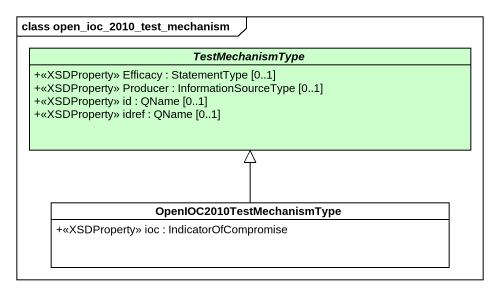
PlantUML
@startuml
mainframe class open_ioc_2010_test_mechanism
hide circle
hide empty members
skinparam classAttributeIconSize 0
abstract class TestMechanismType #CCFFCC {
  +<<XSDProperty>> Efficacy : StatementType [0..1]
  +<<XSDProperty>> Producer : InformationSourceType [0..1]
  +<<XSDProperty>> id : QName [0..1]
  +<<XSDProperty>> idref : QName [0..1]
}
class OpenIOC2010TestMechanismType {
  +<<XSDProperty>> ioc : IndicatorOfCompromise
}
OpenIOC2010TestMechanismType -up-|> TestMechanismType
@enduml
